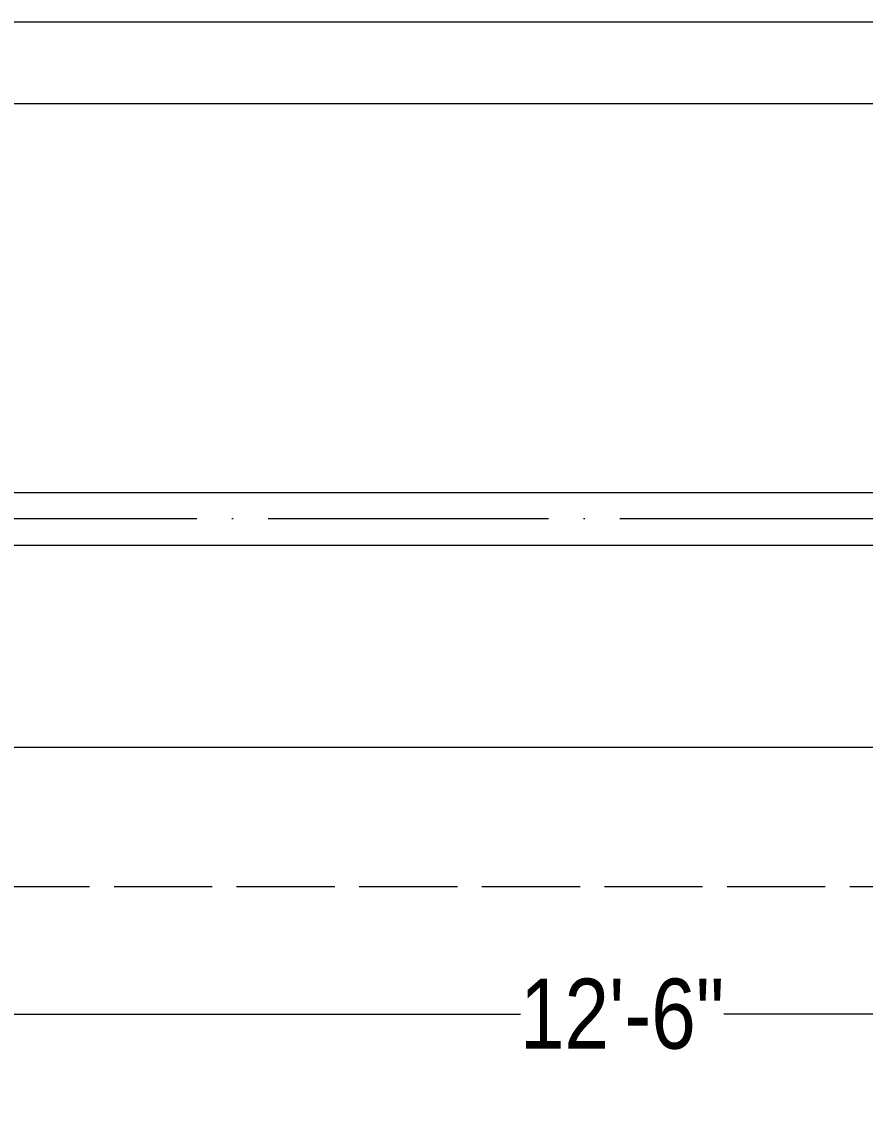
# Model space of a CAD drawing. Header units: millimetres. Extents: x 56222 to 3066687, y -650199 to -121287.
# Drawn here: x 152237.8 to 152310, y -173110.9 to -173017.1 of the extents above; entities that cross this region are included whole.
import ezdxf

# ---------------------------------------------------------------- set-up
doc = ezdxf.new("R2010")
doc.units = ezdxf.units.MM
doc.header["$MEASUREMENT"] = 0
doc.header["$PDMODE"] = 35
doc.linetypes.add('ACAD_ISO02W100', pattern=[15, 12, -3])
doc.linetypes.add('ACAD_ISO04W100', pattern=[30, 24, -3, 0, -3])
doc.layers.get('Defpoints').update_dxf_attribs({"color": 220})
for name, color, linetype, lineweight in [('GROUND FLOOR', 7, 'Continuous', 9), ('GROUND FLOOR  ( DIM )', 7, 'Continuous', 9), ('X_SHEET', 7, 'Continuous', 9)]:
    doc.layers.add(name, color=color, linetype=linetype, lineweight=lineweight)
doc.styles.add('Cn BT~6', font='swissc.ttf', dxfattribs={"height": 6})
doc.styles.add("Cn_BT_0'-0", font='swissc.ttf')
doc.dimstyles.new('Cn BT~6', dxfattribs={"dimtxt": 0.18, "dimasz": 2.5, "dimexe": 2.5, "dimexo": 0, "dimgap": 0.09, "dimtad": 0, "dimdec": 3, "dimzin": 3, "dimdsep": 46, "dimlunit": 4, "dimtxsty": 'Cn BT~6', "dimblk": 'DOT', "dimcen": 0.09, "dimdle": 2, "dimclrd": 250, "dimclre": 250, "dimclrt": 5, "dimadec": 0, "dimazin": 0, "dimtfac": 0.75, "dimtdec": 3, "dimtofl": 0, "dimtmove": 0, "dimatfit": 3, "dimfxl": 1, "dimtolj": 1, "dimtzin": 0, "dimlwd": 15, "dimlwe": 15, "dimarcsym": 0})

# ---------------------------------------------------------------- blocks, each defined once
blk = doc.blocks.new('_Dot')
at = {"color": 0, "linetype": 'ByBlock', "lineweight": -2}
blk.add_line((-0.5, 0), (-1, 0), dxfattribs=at)
at = {"color": 0, "linetype": 'ByBlock', "const_width": 0.5}
blk.add_lwpolyline([(-0.25, 0, 1), (0.25, 0, 1)], format="xyb", close=True, dxfattribs=at)
blk = doc.blocks.new('*D210')
at = {"layer": 'Defpoints', "color": 0, "lineweight": 0, "transparency": 16777216}
for p in [(152373.207, -173079.181), (151972.707, -173091.105), (152373.207, -173091.105)]:
    blk.add_point(p, dxfattribs=at)
at = {"layer": 'GROUND FLOOR  ( DIM )', "color": 250, "lineweight": 15, "transparency": 16777216}
for p, q in [((151972.707, -173091.105), (151972.707, -173076.681)), ((152373.207, -173091.105), (152373.207, -173076.681)), ((151975.207, -173079.181), (152160.774, -173079.181)), ((152370.707, -173079.181), (152185.14, -173079.181))]:
    blk.add_line(p, q, dxfattribs=at)
at = {"layer": 'GROUND FLOOR  ( DIM )', "color": 250, "lineweight": 15, "transparency": 16777216, "xscale": 2.5, "yscale": 2.5, "zscale": 2.5, "rotation": 180}
blk.add_blockref('_Dot', (151972.707, -173079.181), dxfattribs=at)
at = {"layer": 'GROUND FLOOR  ( DIM )', "color": 250, "lineweight": 15, "transparency": 16777216, "xscale": 2.5, "yscale": 2.5, "zscale": 2.5}
blk.add_blockref('_Dot', (152373.207, -173079.181), dxfattribs=at)
at = {"layer": 'GROUND FLOOR  ( DIM )', "color": 5, "transparency": 16777216, "insert": (152172.957, -173079.181), "char_height": 7, "attachment_point": 5, "style": "Cn_BT_0'-0"}
blk.add_mtext('\\A1;{\\fSwis721 Cn BT|b1|i0|c0|p34;33\'-4{\\H0.75x;\\S1/2;}"}', dxfattribs=at)
blk = doc.blocks.new('*D206')
at = {"layer": 'Defpoints', "color": 0, "lineweight": 0, "transparency": 16777216}
for p in [(152364.207, -173102.027), (152364.207, -173115.105), (152214.207, -173124.105)]:
    blk.add_point(p, dxfattribs=at)
at = {"layer": 'GROUND FLOOR  ( DIM )', "color": 250, "lineweight": 15, "transparency": 16777216}
for p, q in [((152214.207, -173124.105), (152214.207, -173099.527)), ((152364.207, -173115.105), (152364.207, -173099.527)), ((152216.707, -173102.027), (152280.501, -173102.027)), ((152361.707, -173102.027), (152297.913, -173102.027))]:
    blk.add_line(p, q, dxfattribs=at)
at = {"layer": 'GROUND FLOOR  ( DIM )', "color": 250, "lineweight": 15, "transparency": 16777216, "xscale": 2.5, "yscale": 2.5, "zscale": 2.5, "rotation": 180}
blk.add_blockref('_Dot', (152214.207, -173102.027), dxfattribs=at)
at = {"layer": 'GROUND FLOOR  ( DIM )', "color": 250, "lineweight": 15, "transparency": 16777216, "xscale": 2.5, "yscale": 2.5, "zscale": 2.5}
blk.add_blockref('_Dot', (152364.207, -173102.027), dxfattribs=at)
at = {"layer": 'GROUND FLOOR  ( DIM )', "color": 5, "transparency": 16777216, "insert": (152289.207, -173102.027), "char_height": 6, "attachment_point": 5, "style": 'Cn BT~6'}
blk.add_mtext('\\A1;12\'-6"', dxfattribs=at)

msp = doc.modelspace()

# ---------------------------------------------------------------- linework, layer by layer
at = {"layer": 'GROUND FLOOR'}
for p, q in [((151872.9571, -173057.355), (152373.2071, -173057.355)), ((151877.4571, -173061.855), (152373.2071, -173061.855))]:
    msp.add_line(p, q, dxfattribs=at)
at = {"layer": 'GROUND FLOOR', "color": 1, "linetype": 'ACAD_ISO04W100'}
msp.add_lwpolyline([(152373.2071, -173059.605), (151875.2071, -173059.605), (151875.2071, -173522.105), (152373.2071, -173522.105)], dxfattribs=at)
at = {"layer": 'GROUND FLOOR', "linetype": 'ACAD_ISO02W100', "ltscale": 0.7}
msp.add_lwpolyline([(151972.7071, -173091.105), (152368.7071, -173091.105)], dxfattribs=at)
at = {"layer": 'X_SHEET'}
for points in [[(152588.2688, -173551.9889), (151821.1204, -173551.9889), (151821.1204, -173017.0561), (152588.2688, -173017.0561)], [(152581.2688, -173544.9889), (151828.1204, -173544.9889), (151828.1204, -173024.0561), (152581.2688, -173024.0561)]]:
    msp.add_lwpolyline(points, close=True, dxfattribs=at)

# ---------------------------------------------------------------- dimensions: what is measured, and where the dimension line sits
at = {"layer": 'GROUND FLOOR  ( DIM )'}
dim = msp.add_linear_dim(base=(152373.2071, -173079.1811), p1=(151972.7071, -173091.105), p2=(152373.2071, -173091.105), text='{\\fSwis721 Cn BT|b1|i0|c0|p34;<>}', dimstyle='Cn BT~6', override={"dimtxt": 7, "dimtxsty": "Cn_BT_0'-0"}, dxfattribs=at)
dim.commit()
dim.dimension.update_dxf_attribs({"geometry": '*D210', "text_midpoint": (152172.9571, -173079.1811)})
dim = msp.add_linear_dim(base=(152364.2071, -173102.0265), p1=(152214.2071, -173124.105), p2=(152364.2071, -173115.105), dimstyle='Cn BT~6', override={"dimtmove": 1}, dxfattribs=at)
dim.commit()
dim.dimension.update_dxf_attribs({"geometry": '*D206', "text_midpoint": (152289.2071, -173102.0265)})

doc.saveas('drawing.dxf')
